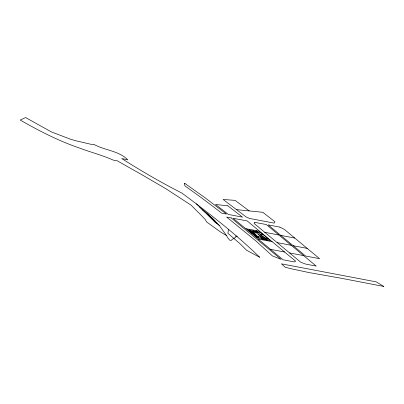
<?xml version="1.0" encoding="UTF-8"?>
<svg xmlns="http://www.w3.org/2000/svg" width="404" height="404" viewBox="0 0 404 404"><rect width="100%" height="100%" fill="white"/><g stroke="black" fill="none" stroke-linecap="round" stroke-linejoin="round"><path stroke-width="0.61" d="M228.492 229.427L227.901 233.305L239.511 243.238L246.617 250.293L259.727 257.277C235.557 233.855 208.954 213.1 181.931 193.087C161.277 182.618 141.198 170.937 121.675 158.525L127.785 159.853C118.655 150.586 104.747 150.47 93.869 144.349L90.875 144.268L75.189 140.607L70.15 139.062L51.424 131.936L25.593 117.554L20.2 120.059C39.102 130.861 58.58 140.895 79.229 147.945C90.511 152.227 102.222 155.166 113.261 160.115L117.2 160.792L144.183 176.038L166.251 188.976L191.112 205.166L201.98 216.074L205.323 219.69L206.722 222.028L220.837 232.179L226.452 235.471L227.73 237.835L229.578 240.062L230.992 240.582L232.275 239.35L235.547 237.35L236.229 235.875M236.694 209.656L262.782 212.292L274.988 221.806L274.159 223.119L249.733 218.478L246.233 217.019L223.094 199.46L235.088 200.374L249.212 210.918M259.676 231.315L245.677 228.659L233.118 218.281L247.182 220.938L295.667 261.201L294.253 261.908L283.083 259.787L258.121 239.011L272.155 241.678M264.772 232.305L278.846 234.982M280.785 235.391L294.758 238.042M247.41 229.896L250.536 230.492M254.283 231.204L257.409 231.8M248.829 231.078L251.955 231.674M258.959 233.002L255.702 232.386L252.864 230.022M250.248 232.26L255.308 233.174L252.778 231.073M260.307 234.123L263.12 234.658M251.667 233.441L254.793 234.032M253.086 234.618L256.207 235.214M259.959 235.926L263.085 236.522M254.505 235.8L257.626 236.396M261.378 237.108L264.504 237.698M257.035 236.421L259.848 236.951L262.373 239.057M267.655 238.436L264.847 237.9L267.372 240.006M255.919 236.981L259.045 237.572L249.117 229.31M262.797 238.284L265.923 238.88M277.179 242.617L291.228 245.284M293.188 245.713L307.186 248.369M270.544 249.349L284.598 252.015M289.592 252.944L303.626 255.606M235.855 236.163L237.279 236.749M226.452 235.471L219.246 225.412L215.074 222.251L196.389 203.813M257.782 232.022L261.797 235.365L258.54 234.744L264.216 239.466L267.337 240.062L261.666 235.34M255.99 230.618L258.828 232.977M255.833 232.411L258.671 234.769M245.991 228.72L258.434 239.072M202.091 209.469L212.645 218.387L219.246 225.412M199.571 206.969L209.191 215.468L216.271 223.159M254.843 222.367L254.06 223.402L300.773 262.241L305.485 264.044L316.216 266.084L266.307 224.543L254.843 222.367M184.86 183.416L184.3 183.406L184.982 185.921L198.076 195.334A372.165 95.066 27.6 0 1 217.7 210.07L221.69 213.171L226.462 214.08L204.914 197.662L184.86 183.416M227.851 205.823L215.534 204.485L228.371 214.443L242.501 217.13L227.851 205.823M383.8 286.446L340.895 278.194L309.459 272.644L292.733 269.114L285.259 267.266L281.457 263.847L376.21 281.866L383.8 286.446M231.219 217.923L226.654 217.064L255.459 240.597L272.417 255.919L281.128 259.373L231.219 217.923M279.861 227.114L268.18 224.902L305.555 256.005L319.589 258.671L284.29 229.351L279.861 227.114M260.59 232.558L249.97 230.538L259.565 238.522L270.185 240.542L260.59 232.558"/></g></svg>
